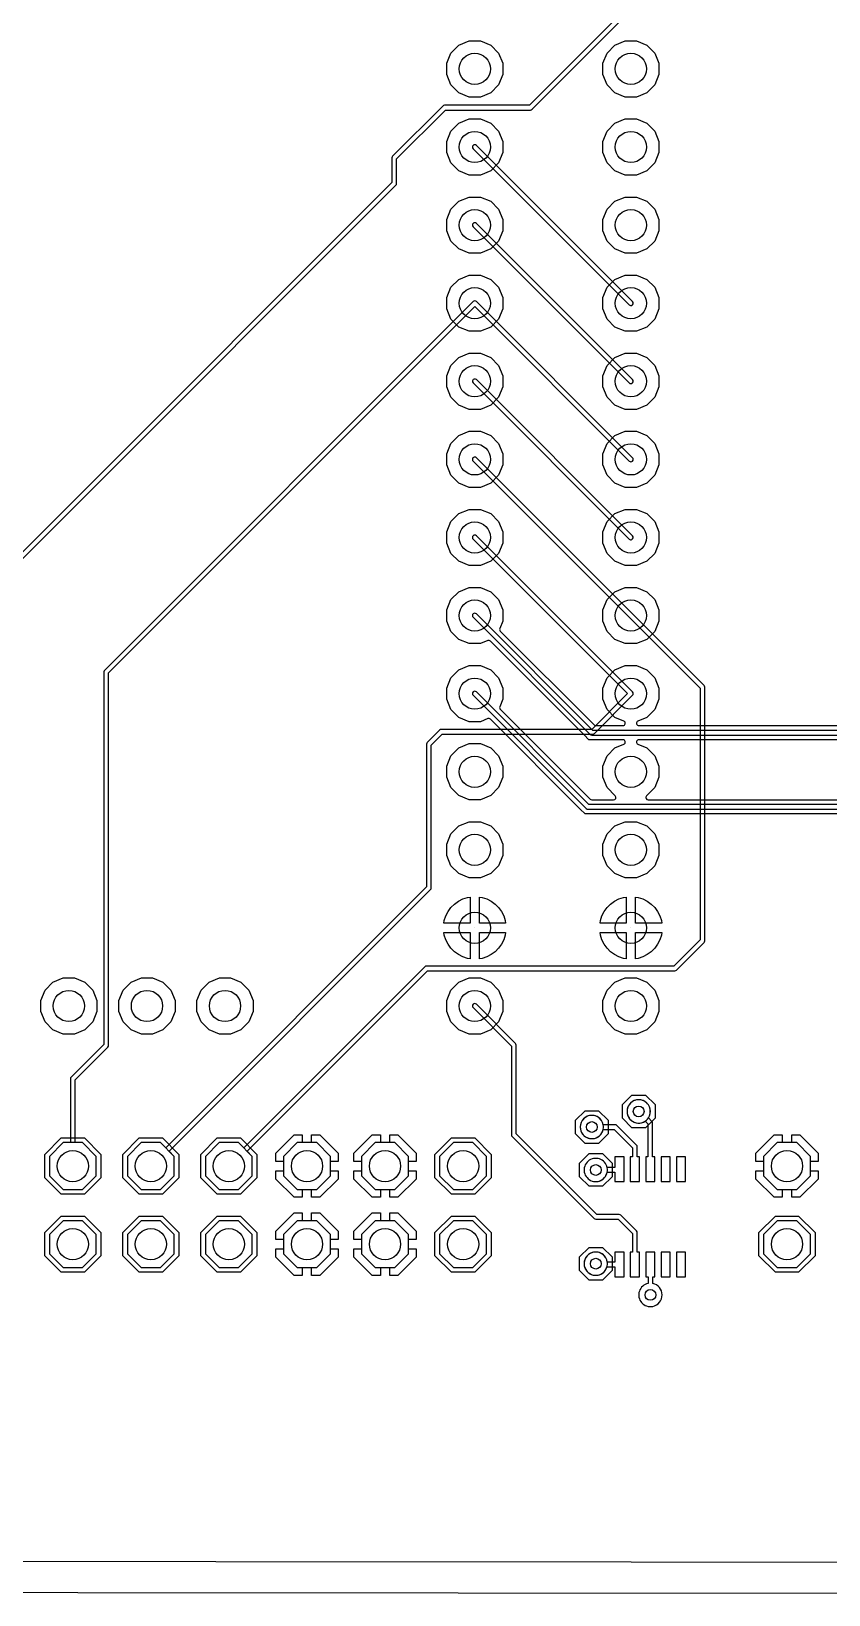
# Model space of a CAD drawing. Header units: millimetres. Extents: x -67 to 57, y -27 to 51.
# Drawn here: x -30.9 to -5, y -26.8 to 24.1 of the extents above; entities that cross this region are included whole.
import ezdxf

# ---------------------------------------------------------------- set-up
doc = ezdxf.new("R2010")
doc.units = ezdxf.units.MM

msp = doc.modelspace()

# ---------------------------------------------------------------- linework, layer by layer
at = {"layer": '16_copper'}
for points in [[(56.145, -25.752, 0.392461), (56.215, -25.677), (56.313, 49.609, 0.414346), (56.236, 49.685), (-65.389, 49.783, 0.414081), (-65.465, 49.707), (-65.563, -25.579, 0.414346), (-65.486, -25.655), (56.139, -25.753)], [(16.637, -13.143), (16.637, -12.511), (16.191, -12.065), (15.559, -12.065), (15.39, -12.234), (1.832, 1.324, 0.198912), (1.778, 1.346), (-12.668, 1.346), (-16.456, 5.134, 1), (-16.564, 5.026), (-12.754, 1.216, 0.198912), (-12.7, 1.194), (1.746, 1.194), (15.282, -12.342), (15.113, -12.511), (15.113, -13.143), (15.559, -13.589), (16.191, -13.589)], [(14.097, -13.143), (14.097, -12.511), (13.651, -12.065), (13.019, -12.065), (12.85, -12.234), (1.705, -1.089, 0.198912), (1.651, -1.067), (-12.795, -1.067), (-16.456, 2.594, 1), (-16.564, 2.486), (-12.881, -1.197, 0.198912), (-12.827, -1.219), (1.619, -1.219), (12.742, -12.342), (12.573, -12.511), (12.573, -13.143), (13.019, -13.589), (13.651, -13.589)]]:
    msp.add_lwpolyline(points, format="xyb", close=True, dxfattribs=at)
for points in [[(-16.692, 21.946), (-17.028, 22.085), (-17.285, 22.342), (-17.424, 22.678), (-17.424, 23.042), (-17.285, 23.378), (-17.028, 23.635), (-16.692, 23.774), (-16.328, 23.774), (-15.992, 23.635), (-15.735, 23.378), (-15.596, 23.042), (-15.596, 22.678), (-15.735, 22.342), (-15.992, 22.085), (-16.328, 21.946)], [(-11.612, 21.946), (-11.948, 22.085), (-12.205, 22.342), (-12.344, 22.678), (-12.344, 23.042), (-12.205, 23.378), (-11.948, 23.635), (-11.612, 23.774), (-11.248, 23.774), (-10.912, 23.635), (-10.655, 23.378), (-10.516, 23.042), (-10.516, 22.678), (-10.655, 22.342), (-10.912, 22.085), (-11.248, 21.946)], [(-16.692, 19.406), (-17.028, 19.545), (-17.285, 19.802), (-17.424, 20.138), (-17.424, 20.502), (-17.285, 20.838), (-17.028, 21.095), (-16.692, 21.234), (-16.328, 21.234), (-15.992, 21.095), (-15.735, 20.838), (-15.596, 20.502), (-15.596, 20.138), (-15.735, 19.802), (-15.992, 19.545), (-16.328, 19.406)], [(-11.612, 19.406), (-11.948, 19.545), (-12.205, 19.802), (-12.344, 20.138), (-12.344, 20.502), (-12.205, 20.838), (-11.948, 21.095), (-11.612, 21.234), (-11.248, 21.234), (-10.912, 21.095), (-10.655, 20.838), (-10.516, 20.502), (-10.516, 20.138), (-10.655, 19.802), (-10.912, 19.545), (-11.248, 19.406)], [(-16.692, 16.866), (-17.028, 17.005), (-17.285, 17.262), (-17.424, 17.598), (-17.424, 17.962), (-17.285, 18.298), (-17.028, 18.555), (-16.692, 18.694), (-16.328, 18.694), (-15.992, 18.555), (-15.735, 18.298), (-15.596, 17.962), (-15.596, 17.598), (-15.735, 17.262), (-15.992, 17.005), (-16.328, 16.866)], [(-11.612, 16.866), (-11.948, 17.005), (-12.205, 17.262), (-12.344, 17.598), (-12.344, 17.962), (-12.205, 18.298), (-11.948, 18.555), (-11.612, 18.694), (-11.248, 18.694), (-10.912, 18.555), (-10.655, 18.298), (-10.516, 17.962), (-10.516, 17.598), (-10.655, 17.262), (-10.912, 17.005), (-11.248, 16.866)], [(-16.692, 14.326), (-17.028, 14.465), (-17.285, 14.722), (-17.424, 15.058), (-17.424, 15.422), (-17.285, 15.758), (-17.028, 16.015), (-16.692, 16.154), (-16.328, 16.154), (-15.992, 16.015), (-15.735, 15.758), (-15.596, 15.422), (-15.596, 15.058), (-15.735, 14.722), (-15.992, 14.465), (-16.328, 14.326)], [(-11.612, 14.326), (-11.948, 14.465), (-12.205, 14.722), (-12.344, 15.058), (-12.344, 15.422), (-12.205, 15.758), (-11.948, 16.015), (-11.612, 16.154), (-11.248, 16.154), (-10.912, 16.015), (-10.655, 15.758), (-10.516, 15.422), (-10.516, 15.058), (-10.655, 14.722), (-10.912, 14.465), (-11.248, 14.326)], [(-16.692, 11.786), (-17.028, 11.925), (-17.285, 12.182), (-17.424, 12.518), (-17.424, 12.882), (-17.285, 13.218), (-17.028, 13.475), (-16.692, 13.614), (-16.328, 13.614), (-15.992, 13.475), (-15.735, 13.218), (-15.596, 12.882), (-15.596, 12.518), (-15.735, 12.182), (-15.992, 11.925), (-16.328, 11.786)], [(-11.612, 11.786), (-11.948, 11.925), (-12.205, 12.182), (-12.344, 12.518), (-12.344, 12.882), (-12.205, 13.218), (-11.948, 13.475), (-11.612, 13.614), (-11.248, 13.614), (-10.912, 13.475), (-10.655, 13.218), (-10.516, 12.882), (-10.516, 12.518), (-10.655, 12.182), (-10.912, 11.925), (-11.248, 11.786)], [(-16.692, 9.246), (-17.028, 9.385), (-17.285, 9.642), (-17.424, 9.978), (-17.424, 10.342), (-17.285, 10.678), (-17.028, 10.935), (-16.692, 11.074), (-16.328, 11.074), (-15.992, 10.935), (-15.735, 10.678), (-15.596, 10.342), (-15.596, 9.978), (-15.735, 9.642), (-15.992, 9.385), (-16.328, 9.246)], [(-11.612, 9.246), (-11.948, 9.385), (-12.205, 9.642), (-12.344, 9.978), (-12.344, 10.342), (-12.205, 10.678), (-11.948, 10.935), (-11.612, 11.074), (-11.248, 11.074), (-10.912, 10.935), (-10.655, 10.678), (-10.516, 10.342), (-10.516, 9.978), (-10.655, 9.642), (-10.912, 9.385), (-11.248, 9.246)], [(-16.692, 6.706), (-17.028, 6.845), (-17.285, 7.102), (-17.424, 7.438), (-17.424, 7.802), (-17.285, 8.138), (-17.028, 8.395), (-16.692, 8.534), (-16.328, 8.534), (-15.992, 8.395), (-15.735, 8.138), (-15.596, 7.802), (-15.596, 7.438), (-15.735, 7.102), (-15.992, 6.845), (-16.328, 6.706)], [(-11.612, 6.706), (-11.948, 6.845), (-12.205, 7.102), (-12.344, 7.438), (-12.344, 7.802), (-12.205, 8.138), (-11.948, 8.395), (-11.612, 8.534), (-11.248, 8.534), (-10.912, 8.395), (-10.655, 8.138), (-10.516, 7.802), (-10.516, 7.438), (-10.655, 7.102), (-10.912, 6.845), (-11.248, 6.706)], [(-11.612, 4.166), (-11.948, 4.305), (-12.205, 4.562), (-12.344, 4.898), (-12.344, 5.262), (-12.205, 5.598), (-11.948, 5.855), (-11.612, 5.994), (-11.248, 5.994), (-10.912, 5.855), (-10.655, 5.598), (-10.516, 5.262), (-10.516, 4.898), (-10.655, 4.562), (-10.912, 4.305), (-11.248, 4.166)], [(-16.692, -0.914), (-17.028, -0.775), (-17.285, -0.518), (-17.424, -0.182), (-17.424, 0.182), (-17.285, 0.518), (-17.028, 0.775), (-16.692, 0.914), (-16.328, 0.914), (-15.992, 0.775), (-15.735, 0.518), (-15.596, 0.182), (-15.596, -0.182), (-15.735, -0.518), (-15.992, -0.775), (-16.328, -0.914)], [(-16.692, -3.454), (-17.028, -3.315), (-17.285, -3.058), (-17.424, -2.722), (-17.424, -2.358), (-17.285, -2.022), (-17.028, -1.765), (-16.692, -1.626), (-16.328, -1.626), (-15.992, -1.765), (-15.735, -2.022), (-15.596, -2.358), (-15.596, -2.722), (-15.735, -3.058), (-15.992, -3.315), (-16.328, -3.454)], [(-11.612, -3.454), (-11.948, -3.315), (-12.205, -3.058), (-12.344, -2.722), (-12.344, -2.358), (-12.205, -2.022), (-11.948, -1.765), (-11.612, -1.626), (-11.248, -1.626), (-10.912, -1.765), (-10.655, -2.022), (-10.516, -2.358), (-10.516, -2.722), (-10.655, -3.058), (-10.912, -3.315), (-11.248, -3.454)], [(-17.515, -4.928), (-17.501, -4.842), (-17.452, -4.69), (-17.379, -4.547), (-17.285, -4.418), (-17.172, -4.305), (-17.043, -4.211), (-16.9, -4.138), (-16.748, -4.089), (-16.662, -4.075), (-16.662, -4.928)], [(-16.358, -4.928), (-16.358, -4.075), (-16.272, -4.089), (-16.12, -4.138), (-15.977, -4.211), (-15.848, -4.305), (-15.735, -4.418), (-15.641, -4.547), (-15.568, -4.69), (-15.519, -4.842), (-15.505, -4.928)], [(-12.435, -4.928), (-12.421, -4.842), (-12.372, -4.69), (-12.299, -4.547), (-12.205, -4.418), (-12.092, -4.305), (-11.963, -4.211), (-11.82, -4.138), (-11.668, -4.089), (-11.582, -4.075), (-11.582, -4.928)], [(-11.278, -4.928), (-11.278, -4.075), (-11.192, -4.089), (-11.04, -4.138), (-10.897, -4.211), (-10.768, -4.305), (-10.655, -4.418), (-10.561, -4.547), (-10.488, -4.69), (-10.439, -4.842), (-10.425, -4.928)], [(-16.51, -5.08), (-16.51, -5.08), (-16.51, -5.08), (-16.51, -5.08)], [(-11.43, -5.08), (-11.43, -5.08), (-11.43, -5.08), (-11.43, -5.08)], [(-16.748, -6.071), (-16.9, -6.022), (-17.043, -5.949), (-17.172, -5.855), (-17.285, -5.742), (-17.379, -5.613), (-17.452, -5.47), (-17.501, -5.318), (-17.515, -5.232), (-16.662, -5.232), (-16.662, -6.085)], [(-16.358, -5.232), (-15.505, -5.232), (-15.519, -5.318), (-15.568, -5.47), (-15.641, -5.613), (-15.735, -5.742), (-15.848, -5.855), (-15.977, -5.949), (-16.12, -6.022), (-16.272, -6.071), (-16.358, -6.085)], [(-11.668, -6.071), (-11.82, -6.022), (-11.963, -5.949), (-12.092, -5.855), (-12.205, -5.742), (-12.299, -5.613), (-12.372, -5.47), (-12.421, -5.318), (-12.435, -5.232), (-11.582, -5.232), (-11.582, -6.085)], [(-11.278, -5.232), (-10.425, -5.232), (-10.439, -5.318), (-10.488, -5.47), (-10.561, -5.613), (-10.655, -5.742), (-10.768, -5.855), (-10.897, -5.949), (-11.04, -6.022), (-11.192, -6.071), (-11.278, -6.085)], [(-29.9, -8.534), (-30.236, -8.395), (-30.493, -8.138), (-30.632, -7.802), (-30.632, -7.438), (-30.493, -7.102), (-30.236, -6.845), (-29.9, -6.706), (-29.536, -6.706), (-29.2, -6.845), (-28.943, -7.102), (-28.804, -7.438), (-28.804, -7.802), (-28.943, -8.138), (-29.2, -8.395), (-29.536, -8.534)], [(-27.36, -8.534), (-27.696, -8.395), (-27.953, -8.138), (-28.092, -7.802), (-28.092, -7.438), (-27.953, -7.102), (-27.696, -6.845), (-27.36, -6.706), (-26.996, -6.706), (-26.66, -6.845), (-26.403, -7.102), (-26.264, -7.438), (-26.264, -7.802), (-26.403, -8.138), (-26.66, -8.395), (-26.996, -8.534)], [(-24.82, -8.534), (-25.156, -8.395), (-25.413, -8.138), (-25.552, -7.802), (-25.552, -7.438), (-25.413, -7.102), (-25.156, -6.845), (-24.82, -6.706), (-24.456, -6.706), (-24.12, -6.845), (-23.863, -7.102), (-23.724, -7.438), (-23.724, -7.802), (-23.863, -8.138), (-24.12, -8.395), (-24.456, -8.534)], [(-16.692, -8.534), (-17.028, -8.395), (-17.285, -8.138), (-17.424, -7.802), (-17.424, -7.438), (-17.285, -7.102), (-17.028, -6.845), (-16.692, -6.706), (-16.328, -6.706), (-15.992, -6.845), (-15.735, -7.102), (-15.596, -7.438), (-15.596, -7.802), (-15.735, -8.138), (-15.992, -8.395), (-16.328, -8.534)], [(-11.612, -8.534), (-11.948, -8.395), (-12.205, -8.138), (-12.344, -7.802), (-12.344, -7.438), (-12.205, -7.102), (-11.948, -6.845), (-11.612, -6.706), (-11.248, -6.706), (-10.912, -6.845), (-10.655, -7.102), (-10.516, -7.438), (-10.516, -7.802), (-10.655, -8.138), (-10.912, -8.395), (-11.248, -8.534)], [(-11.396, -11.58), (-11.707, -11.269), (-11.707, -10.829), (-11.396, -10.518), (-10.956, -10.518), (-10.645, -10.829), (-10.645, -11.269), (-10.956, -11.58)], [(-11.102, -11.421), (-11.054, -11.408), (-11.008, -11.389), (-10.965, -11.364), (-10.926, -11.334), (-10.891, -11.299), (-10.861, -11.26), (-10.836, -11.217), (-10.817, -11.171), (-10.804, -11.123), (-10.798, -11.074), (-10.798, -11.024), (-10.804, -10.975), (-10.817, -10.927), (-10.836, -10.881), (-10.861, -10.838), (-10.891, -10.799), (-10.926, -10.764), (-10.965, -10.734), (-11.008, -10.709), (-11.054, -10.69), (-11.102, -10.677), (-11.151, -10.671), (-11.201, -10.671), (-11.25, -10.677), (-11.298, -10.69), (-11.344, -10.709), (-11.387, -10.734), (-11.426, -10.764), (-11.461, -10.799), (-11.491, -10.838), (-11.516, -10.881), (-11.535, -10.927), (-11.548, -10.975), (-11.554, -11.024), (-11.554, -11.074), (-11.548, -11.123), (-11.535, -11.171), (-11.516, -11.217), (-11.491, -11.26), (-11.461, -11.299), (-11.426, -11.334), (-11.387, -11.364), (-11.344, -11.389), (-11.298, -11.408), (-11.25, -11.421), (-11.201, -11.427), (-11.151, -11.427)], [(-12.92, -12.088), (-13.231, -11.777), (-13.231, -11.337), (-12.92, -11.026), (-12.48, -11.026), (-12.169, -11.337), (-12.169, -11.777), (-12.48, -12.088)], [(-12.626, -11.929), (-12.578, -11.916), (-12.532, -11.897), (-12.489, -11.872), (-12.45, -11.842), (-12.415, -11.807), (-12.385, -11.768), (-12.36, -11.725), (-12.341, -11.679), (-12.328, -11.631), (-12.322, -11.582), (-12.322, -11.532), (-12.328, -11.483), (-12.341, -11.435), (-12.36, -11.389), (-12.385, -11.346), (-12.415, -11.307), (-12.45, -11.272), (-12.489, -11.242), (-12.532, -11.217), (-12.578, -11.198), (-12.626, -11.185), (-12.675, -11.179), (-12.725, -11.179), (-12.774, -11.185), (-12.822, -11.198), (-12.868, -11.217), (-12.911, -11.242), (-12.95, -11.272), (-12.985, -11.307), (-13.015, -11.346), (-13.04, -11.389), (-13.059, -11.435), (-13.072, -11.483), (-13.078, -11.532), (-13.078, -11.582), (-13.072, -11.631), (-13.059, -11.679), (-13.04, -11.725), (-13.015, -11.768), (-12.985, -11.807), (-12.95, -11.842), (-12.911, -11.872), (-12.868, -11.897), (-12.822, -11.916), (-12.774, -11.929), (-12.725, -11.935), (-12.675, -11.935)], [(-29.97, -13.741), (-30.505, -13.206), (-30.505, -12.448), (-29.97, -11.913), (-29.212, -11.913), (-28.677, -12.448), (-28.677, -13.206), (-29.212, -13.741)], [(-28.829, -13.143), (-28.829, -12.511), (-29.275, -12.065), (-29.907, -12.065), (-30.353, -12.511), (-30.353, -13.143), (-29.907, -13.589), (-29.275, -13.589)], [(-27.43, -13.741), (-27.965, -13.206), (-27.965, -12.448), (-27.43, -11.913), (-26.672, -11.913), (-26.137, -12.448), (-26.137, -13.206), (-26.672, -13.741)], [(-26.289, -13.143), (-26.289, -12.511), (-26.735, -12.065), (-27.367, -12.065), (-27.813, -12.511), (-27.813, -13.143), (-27.367, -13.589), (-26.735, -13.589)], [(-24.89, -13.741), (-25.425, -13.206), (-25.425, -12.448), (-24.89, -11.913), (-24.132, -11.913), (-23.597, -12.448), (-23.597, -13.206), (-24.132, -13.741)], [(-23.749, -13.143), (-23.749, -12.511), (-24.195, -12.065), (-24.827, -12.065), (-25.273, -12.511), (-25.273, -13.143), (-24.827, -13.589), (-24.195, -13.589)], [(-22.987, -12.675), (-22.987, -12.406), (-22.392, -11.811), (-22.123, -11.811), (-22.123, -12.065), (-22.287, -12.065), (-22.733, -12.511), (-22.733, -12.675)], [(-21.209, -12.675), (-21.209, -12.511), (-21.655, -12.065), (-21.819, -12.065), (-21.819, -11.811), (-21.55, -11.811), (-20.955, -12.406), (-20.955, -12.675)], [(-20.447, -12.675), (-20.447, -12.406), (-19.852, -11.811), (-19.583, -11.811), (-19.583, -12.065), (-19.747, -12.065), (-20.193, -12.511), (-20.193, -12.675)], [(-18.669, -12.675), (-18.669, -12.511), (-19.115, -12.065), (-19.279, -12.065), (-19.279, -11.811), (-19.01, -11.811), (-18.415, -12.406), (-18.415, -12.675)], [(-17.27, -13.741), (-17.805, -13.206), (-17.805, -12.448), (-17.27, -11.913), (-16.512, -11.913), (-15.977, -12.448), (-15.977, -13.206), (-16.512, -13.741)], [(-16.129, -13.143), (-16.129, -12.511), (-16.575, -12.065), (-17.207, -12.065), (-17.653, -12.511), (-17.653, -13.143), (-17.207, -13.589), (-16.575, -13.589)], [(-7.366, -12.675), (-7.366, -12.406), (-6.771, -11.811), (-6.502, -11.811), (-6.502, -12.065), (-6.666, -12.065), (-7.112, -12.511), (-7.112, -12.675)], [(-5.588, -12.675), (-5.588, -12.511), (-6.034, -12.065), (-6.198, -12.065), (-6.198, -11.811), (-5.929, -11.811), (-5.334, -12.406), (-5.334, -12.675)], [(-12.793, -13.485), (-13.104, -13.174), (-13.104, -12.734), (-12.793, -12.423), (-12.353, -12.423), (-12.042, -12.734), (-12.042, -13.174), (-12.353, -13.485)], [(-12.499, -13.326), (-12.451, -13.313), (-12.405, -13.294), (-12.362, -13.269), (-12.323, -13.239), (-12.288, -13.204), (-12.258, -13.165), (-12.233, -13.122), (-12.214, -13.076), (-12.201, -13.028), (-12.195, -12.979), (-12.195, -12.929), (-12.201, -12.88), (-12.214, -12.832), (-12.233, -12.786), (-12.258, -12.743), (-12.288, -12.704), (-12.323, -12.669), (-12.362, -12.639), (-12.405, -12.614), (-12.451, -12.595), (-12.499, -12.582), (-12.548, -12.576), (-12.598, -12.576), (-12.647, -12.582), (-12.695, -12.595), (-12.741, -12.614), (-12.784, -12.639), (-12.823, -12.669), (-12.858, -12.704), (-12.888, -12.743), (-12.913, -12.786), (-12.932, -12.832), (-12.945, -12.88), (-12.951, -12.929), (-12.951, -12.979), (-12.945, -13.028), (-12.932, -13.076), (-12.913, -13.122), (-12.888, -13.165), (-12.858, -13.204), (-12.823, -13.239), (-12.784, -13.269), (-12.741, -13.294), (-12.695, -13.313), (-12.647, -13.326), (-12.598, -13.332), (-12.548, -13.332)], [(-22.392, -13.843), (-22.987, -13.248), (-22.987, -12.979), (-22.733, -12.979), (-22.733, -13.143), (-22.287, -13.589), (-22.123, -13.589), (-22.123, -13.843)], [(-21.819, -13.843), (-21.819, -13.589), (-21.655, -13.589), (-21.209, -13.143), (-21.209, -12.979), (-20.955, -12.979), (-20.955, -13.248), (-21.55, -13.843)], [(-19.852, -13.843), (-20.447, -13.248), (-20.447, -12.979), (-20.193, -12.979), (-20.193, -13.143), (-19.747, -13.589), (-19.583, -13.589), (-19.583, -13.843)], [(-19.279, -13.843), (-19.279, -13.589), (-19.115, -13.589), (-18.669, -13.143), (-18.669, -12.979), (-18.415, -12.979), (-18.415, -13.248), (-19.01, -13.843)], [(-6.771, -13.843), (-7.366, -13.248), (-7.366, -12.979), (-7.112, -12.979), (-7.112, -13.143), (-6.666, -13.589), (-6.502, -13.589), (-6.502, -13.843)], [(-6.198, -13.843), (-6.198, -13.589), (-6.034, -13.589), (-5.588, -13.143), (-5.588, -12.979), (-5.334, -12.979), (-5.334, -13.248), (-5.929, -13.843)], [(-29.97, -16.281), (-30.505, -15.746), (-30.505, -14.988), (-29.97, -14.453), (-29.212, -14.453), (-28.677, -14.988), (-28.677, -15.746), (-29.212, -16.281)], [(-28.829, -15.683), (-28.829, -15.051), (-29.275, -14.605), (-29.907, -14.605), (-30.353, -15.051), (-30.353, -15.683), (-29.907, -16.129), (-29.275, -16.129)], [(-27.43, -16.281), (-27.965, -15.746), (-27.965, -14.988), (-27.43, -14.453), (-26.672, -14.453), (-26.137, -14.988), (-26.137, -15.746), (-26.672, -16.281)], [(-26.289, -15.683), (-26.289, -15.051), (-26.735, -14.605), (-27.367, -14.605), (-27.813, -15.051), (-27.813, -15.683), (-27.367, -16.129), (-26.735, -16.129)], [(-24.89, -16.281), (-25.425, -15.746), (-25.425, -14.988), (-24.89, -14.453), (-24.132, -14.453), (-23.597, -14.988), (-23.597, -15.746), (-24.132, -16.281)], [(-23.749, -15.683), (-23.749, -15.051), (-24.195, -14.605), (-24.827, -14.605), (-25.273, -15.051), (-25.273, -15.683), (-24.827, -16.129), (-24.195, -16.129)], [(-22.987, -15.215), (-22.987, -14.946), (-22.392, -14.351), (-22.123, -14.351), (-22.123, -14.605), (-22.287, -14.605), (-22.733, -15.051), (-22.733, -15.215)], [(-21.209, -15.215), (-21.209, -15.051), (-21.655, -14.605), (-21.819, -14.605), (-21.819, -14.351), (-21.55, -14.351), (-20.955, -14.946), (-20.955, -15.215)], [(-20.447, -15.215), (-20.447, -14.946), (-19.852, -14.351), (-19.583, -14.351), (-19.583, -14.605), (-19.747, -14.605), (-20.193, -15.051), (-20.193, -15.215)], [(-18.669, -15.215), (-18.669, -15.051), (-19.115, -14.605), (-19.279, -14.605), (-19.279, -14.351), (-19.01, -14.351), (-18.415, -14.946), (-18.415, -15.215)], [(-17.27, -16.281), (-17.805, -15.746), (-17.805, -14.988), (-17.27, -14.453), (-16.512, -14.453), (-15.977, -14.988), (-15.977, -15.746), (-16.512, -16.281)], [(-16.129, -15.683), (-16.129, -15.051), (-16.575, -14.605), (-17.207, -14.605), (-17.653, -15.051), (-17.653, -15.683), (-17.207, -16.129), (-16.575, -16.129)], [(-6.729, -16.281), (-7.264, -15.746), (-7.264, -14.988), (-6.729, -14.453), (-5.971, -14.453), (-5.436, -14.988), (-5.436, -15.746), (-5.971, -16.281)], [(-5.588, -15.683), (-5.588, -15.051), (-6.034, -14.605), (-6.666, -14.605), (-7.112, -15.051), (-7.112, -15.683), (-6.666, -16.129), (-6.034, -16.129)], [(-22.392, -16.383), (-22.987, -15.788), (-22.987, -15.519), (-22.733, -15.519), (-22.733, -15.683), (-22.287, -16.129), (-22.123, -16.129), (-22.123, -16.383)], [(-21.819, -16.383), (-21.819, -16.129), (-21.655, -16.129), (-21.209, -15.683), (-21.209, -15.519), (-20.955, -15.519), (-20.955, -15.788), (-21.55, -16.383)], [(-19.852, -16.383), (-20.447, -15.788), (-20.447, -15.519), (-20.193, -15.519), (-20.193, -15.683), (-19.747, -16.129), (-19.583, -16.129), (-19.583, -16.383)], [(-19.279, -16.383), (-19.279, -16.129), (-19.115, -16.129), (-18.669, -15.683), (-18.669, -15.519), (-18.415, -15.519), (-18.415, -15.788), (-19.01, -16.383)], [(-12.793, -16.533), (-13.104, -16.222), (-13.104, -15.782), (-12.793, -15.471), (-12.353, -15.471), (-12.042, -15.782), (-12.042, -16.222), (-12.353, -16.533)], [(-12.499, -16.374), (-12.451, -16.361), (-12.405, -16.342), (-12.362, -16.317), (-12.323, -16.287), (-12.288, -16.252), (-12.258, -16.213), (-12.233, -16.17), (-12.214, -16.124), (-12.201, -16.076), (-12.195, -16.027), (-12.195, -15.977), (-12.201, -15.928), (-12.214, -15.88), (-12.233, -15.834), (-12.258, -15.791), (-12.288, -15.752), (-12.323, -15.717), (-12.362, -15.687), (-12.405, -15.662), (-12.451, -15.643), (-12.499, -15.63), (-12.548, -15.624), (-12.598, -15.624), (-12.647, -15.63), (-12.695, -15.643), (-12.741, -15.662), (-12.784, -15.687), (-12.823, -15.717), (-12.858, -15.752), (-12.888, -15.791), (-12.913, -15.834), (-12.932, -15.88), (-12.945, -15.928), (-12.951, -15.977), (-12.951, -16.027), (-12.945, -16.076), (-12.932, -16.124), (-12.913, -16.17), (-12.888, -16.213), (-12.858, -16.252), (-12.823, -16.287), (-12.784, -16.317), (-12.741, -16.342), (-12.695, -16.361), (-12.647, -16.374), (-12.598, -16.38), (-12.548, -16.38)]]:
    msp.add_lwpolyline(points, close=True, dxfattribs=at)
for points in [[(1.525, -1.372), (-12.922, -1.372), (-13.078, -1.215), (-13.078, -1.215), (-16.003, 1.709, 0.303353), (-16.086, 1.726), (-16.328, 1.626), (-16.692, 1.626), (-17.028, 1.765), (-17.285, 2.022), (-17.424, 2.358), (-17.424, 2.722), (-17.285, 3.058), (-17.028, 3.315), (-16.692, 3.454), (-16.328, 3.454), (-15.992, 3.315), (-15.735, 3.058), (-15.596, 2.722), (-15.596, 2.358), (-15.696, 2.116, 0.303353), (-15.679, 2.033), (-12.755, -0.892, 0.198912), (-12.701, -0.914), (-11.993, -0.914, 0.668179), (-11.939, -0.784), (-12.205, -0.518), (-12.344, -0.182), (-12.344, 0.182), (-12.205, 0.518), (-11.948, 0.775), (-11.659, 0.895, 0.820685), (-11.688, 1.041), (-12.795, 1.041), (-12.951, 1.198), (-12.951, 1.198), (-16.003, 4.249, 0.303353), (-16.086, 4.266), (-16.328, 4.166), (-16.692, 4.166), (-17.028, 4.305), (-17.285, 4.562), (-17.424, 4.898), (-17.424, 5.262), (-17.285, 5.598), (-17.028, 5.855), (-16.692, 5.994), (-16.328, 5.994), (-15.992, 5.855), (-15.735, 5.598), (-15.596, 5.262), (-15.596, 4.898), (-15.696, 4.656, 0.303353), (-15.679, 4.573), (-12.628, 1.521, 0.198912), (-12.574, 1.499), (-11.688, 1.499, 0.820685), (-11.659, 1.645), (-11.948, 1.765), (-12.205, 2.022), (-12.344, 2.358), (-12.344, 2.722), (-12.205, 3.058), (-11.948, 3.315), (-11.612, 3.454), (-11.248, 3.454), (-10.912, 3.315), (-10.655, 3.058), (-10.516, 2.722), (-10.516, 2.358), (-10.655, 2.022), (-10.912, 1.765), (-11.201, 1.645, 0.820685), (-11.172, 1.499), (1.873, 1.499)], [(1.652, 1.041), (-11.172, 1.041, 0.820685), (-11.201, 0.895), (-10.912, 0.775), (-10.655, 0.518), (-10.516, 0.182), (-10.516, -0.182), (-10.655, -0.518), (-10.921, -0.784, 0.668179), (-10.867, -0.914), (1.746, -0.914)]]:
    msp.add_lwpolyline(points, format="xyb", dxfattribs=at)
at = {"layer": '1_copper'}
msp.add_lwpolyline([(-11.506, 24.902), (-14.732, 21.676), (-17.5, 21.676, 0.198912), (-17.554, 21.654), (-19.186, 20.021, 0.198912), (-19.209, 19.968), (-19.209, 19.164), (-50.408, -12.035), (-50.408, -11.893), (-50.708, -11.893), (-50.708, -12.693), (-50.408, -12.693), (-50.408, -12.251), (-19.079, 19.079, 0.198912), (-19.056, 19.133), (-19.056, 19.936), (-17.468, 21.524), (-14.7, 21.524, 0.198912), (-14.646, 21.546), (-11.376, 24.816, 0.198912)], format="xyb", dxfattribs=at)
for points in [[(-11.403, 15.169, 0.544696), (-11.376, 15.294), (-16.456, 20.374, 1), (-16.564, 20.266), (-11.484, 15.186), (-11.466, 15.173), (-11.446, 15.166), (-11.424, 15.164)], [(-11.403, 12.629, 0.544696), (-11.376, 12.754), (-16.456, 17.834, 1), (-16.564, 17.726), (-11.484, 12.646), (-11.466, 12.633), (-11.446, 12.626), (-11.424, 12.624)], [(-28.446, -8.954, 0.198912), (-28.424, -8.9), (-28.424, 3.218), (-16.51, 15.132), (-11.484, 10.106, 1), (-11.376, 10.214), (-16.456, 15.294, 0.414214), (-16.564, 15.294), (-28.554, 3.304, 0.198912), (-28.576, 3.25), (-28.576, -8.868), (-29.645, -9.937, 0.198912), (-29.667, -9.991), (-29.667, -12.065), (-29.907, -12.065), (-30.353, -12.511), (-30.353, -13.143), (-29.907, -13.589), (-29.275, -13.589), (-28.829, -13.143), (-28.829, -12.511), (-29.275, -12.065), (-29.515, -12.065), (-29.515, -10.023)], [(-11.403, 7.549, 0.544696), (-11.376, 7.674), (-16.456, 12.754, 1), (-16.564, 12.646), (-11.484, 7.566), (-11.466, 7.553), (-11.446, 7.546), (-11.424, 7.544)], [(-16.474, 10.227, 0.866058), (-16.564, 10.106), (-9.176, 2.718), (-9.176, -5.468), (-10.032, -6.324), (-18.084, -6.324, 0.198912), (-18.138, -6.346), (-24.026, -12.234), (-24.195, -12.065), (-24.827, -12.065), (-25.273, -12.511), (-25.273, -13.143), (-24.827, -13.589), (-24.195, -13.589), (-23.749, -13.143), (-23.749, -12.511), (-23.918, -12.342), (-18.052, -6.476), (-10, -6.476, 0.198912), (-9.946, -6.454), (-9.046, -5.554, 0.198912), (-9.024, -5.5), (-9.024, 2.75, 0.198912), (-9.046, 2.804), (-16.456, 10.214)], [(-26.289, -13.143), (-26.289, -12.511), (-26.458, -12.342), (-17.946, -3.83, 0.198912), (-17.924, -3.776), (-17.924, 0.868), (-17.568, 1.224), (-12.67, 1.224, 0.198912), (-12.616, 1.246), (-11.376, 2.486, 0.414214), (-11.376, 2.594), (-16.456, 7.674, 1), (-16.564, 7.566), (-11.538, 2.54), (-12.702, 1.376), (-17.6, 1.376, 0.198912), (-17.654, 1.354), (-18.054, 0.954, 0.198912), (-18.076, 0.9), (-18.076, -3.744), (-26.566, -12.234), (-26.735, -12.065), (-27.367, -12.065), (-27.813, -12.511), (-27.813, -13.143), (-27.367, -13.589), (-26.735, -13.589)], [(-11.149, -15.628), (-11.223, -15.628), (-11.223, -14.99, 0.198912), (-11.245, -14.936), (-11.757, -14.424, 0.198912), (-11.811, -14.402), (-12.541, -14.402), (-15.164, -11.779), (-15.164, -8.89, 0.198912), (-15.186, -8.836), (-16.456, -7.566, 1), (-16.564, -7.674), (-15.316, -8.922), (-15.316, -11.811, 0.198912), (-15.294, -11.865), (-12.627, -14.532, 0.198912), (-12.573, -14.554), (-11.843, -14.554), (-11.375, -15.022), (-11.375, -15.628), (-11.449, -15.628), (-11.449, -16.428), (-11.149, -16.428)], [(-10.649, -12.528), (-10.723, -12.528), (-10.723, -11.426, 0.198912), (-10.745, -11.372), (-10.86, -11.258, 0.996926), (-11.491, -10.838), (-11.516, -10.881, 0.764883), (-10.967, -11.365), (-10.875, -11.458), (-10.875, -12.528), (-10.949, -12.528), (-10.949, -13.328), (-10.649, -13.328)], [(-11.149, -12.528), (-11.223, -12.528), (-11.223, -12.201, 0.198912), (-11.245, -12.147), (-11.889, -11.503, 0.198912), (-11.943, -11.481), (-12.329, -11.481, 0.996924), (-13.072, -11.631), (-13.059, -11.679, 0.764884), (-12.329, -11.633), (-11.975, -11.633), (-11.375, -12.233), (-11.375, -12.528), (-11.449, -12.528), (-11.449, -13.328), (-11.149, -13.328)], [(-12.499, -13.326, 0.301666), (-12.202, -13.03), (-11.949, -13.03), (-11.949, -13.328), (-11.649, -13.328), (-11.649, -12.528), (-11.949, -12.528), (-11.949, -12.878), (-12.202, -12.878), (-12.214, -12.832), (-12.233, -12.786), (-12.258, -12.743), (-12.288, -12.704), (-12.323, -12.669), (-12.362, -12.639), (-12.405, -12.614), (-12.451, -12.595), (-12.499, -12.582), (-12.548, -12.576), (-12.598, -12.576), (-12.647, -12.582), (-12.695, -12.595), (-12.741, -12.614), (-12.784, -12.639), (-12.823, -12.669), (-12.858, -12.704), (-12.888, -12.743), (-12.913, -12.786), (-12.932, -12.832), (-12.945, -12.88), (-12.951, -12.929), (-12.951, -12.979), (-12.945, -13.028), (-12.932, -13.076), (-12.913, -13.122), (-12.888, -13.165), (-12.858, -13.204), (-12.823, -13.239), (-12.784, -13.269), (-12.741, -13.294), (-12.695, -13.313), (-12.647, -13.326), (-12.598, -13.332), (-12.548, -13.332)], [(-11.649, -15.628), (-11.949, -15.628), (-11.949, -15.952), (-12.198, -15.952, 0.96672), (-12.951, -16.027), (-12.945, -16.076, 0.788856), (-12.209, -16.104), (-11.949, -16.104), (-11.949, -16.428), (-11.649, -16.428)], [(-10.721, -17.39, 0.818106), (-10.719, -16.647), (-10.719, -16.428), (-10.649, -16.428), (-10.649, -15.628), (-10.949, -15.628), (-10.949, -16.428), (-10.871, -16.428), (-10.871, -16.647), (-10.917, -16.659), (-10.963, -16.678), (-11.006, -16.703), (-11.045, -16.733), (-11.08, -16.768), (-11.11, -16.807), (-11.135, -16.85), (-11.154, -16.896), (-11.167, -16.944), (-11.173, -16.993), (-11.173, -17.043), (-11.167, -17.092), (-11.154, -17.14), (-11.135, -17.186), (-11.11, -17.229), (-11.08, -17.268), (-11.045, -17.303), (-11.006, -17.333), (-10.963, -17.358), (-10.917, -17.377), (-10.869, -17.39), (-10.82, -17.396), (-10.77, -17.396)]]:
    msp.add_lwpolyline(points, format="xyb", close=True, dxfattribs=at)
for points in [[(-21.209, -13.143), (-21.209, -12.511), (-21.655, -12.065), (-22.287, -12.065), (-22.733, -12.511), (-22.733, -13.143), (-22.287, -13.589), (-21.655, -13.589)], [(-18.669, -13.143), (-18.669, -12.511), (-19.115, -12.065), (-19.747, -12.065), (-20.193, -12.511), (-20.193, -13.143), (-19.747, -13.589), (-19.115, -13.589)], [(-16.129, -13.143), (-16.129, -12.511), (-16.575, -12.065), (-17.207, -12.065), (-17.653, -12.511), (-17.653, -13.143), (-17.207, -13.589), (-16.575, -13.589)], [(-5.588, -13.143), (-5.588, -12.511), (-6.034, -12.065), (-6.666, -12.065), (-7.112, -12.511), (-7.112, -13.143), (-6.666, -13.589), (-6.034, -13.589)], [(-10.149, -12.528), (-10.449, -12.528), (-10.449, -13.328), (-10.149, -13.328)], [(-9.649, -12.528), (-9.949, -12.528), (-9.949, -13.328), (-9.649, -13.328)], [(-28.829, -15.683), (-28.829, -15.051), (-29.275, -14.605), (-29.907, -14.605), (-30.353, -15.051), (-30.353, -15.683), (-29.907, -16.129), (-29.275, -16.129)], [(-26.289, -15.683), (-26.289, -15.051), (-26.735, -14.605), (-27.367, -14.605), (-27.813, -15.051), (-27.813, -15.683), (-27.367, -16.129), (-26.735, -16.129)], [(-23.749, -15.683), (-23.749, -15.051), (-24.195, -14.605), (-24.827, -14.605), (-25.273, -15.051), (-25.273, -15.683), (-24.827, -16.129), (-24.195, -16.129)], [(-21.209, -15.683), (-21.209, -15.051), (-21.655, -14.605), (-22.287, -14.605), (-22.733, -15.051), (-22.733, -15.683), (-22.287, -16.129), (-21.655, -16.129)], [(-18.669, -15.683), (-18.669, -15.051), (-19.115, -14.605), (-19.747, -14.605), (-20.193, -15.051), (-20.193, -15.683), (-19.747, -16.129), (-19.115, -16.129)], [(-16.129, -15.683), (-16.129, -15.051), (-16.575, -14.605), (-17.207, -14.605), (-17.653, -15.051), (-17.653, -15.683), (-17.207, -16.129), (-16.575, -16.129)], [(-5.588, -15.683), (-5.588, -15.051), (-6.034, -14.605), (-6.666, -14.605), (-7.112, -15.051), (-7.112, -15.683), (-6.666, -16.129), (-6.034, -16.129)], [(-10.149, -15.628), (-10.449, -15.628), (-10.449, -16.428), (-10.149, -16.428)], [(-9.649, -15.628), (-9.949, -15.628), (-9.949, -16.428), (-9.649, -16.428)]]:
    msp.add_lwpolyline(points, close=True, dxfattribs=at)
at = {"layer": 'drills_PTH'}
for centre in [(-16.51, 22.86), (-11.43, 22.86), (-16.51, 20.32), (-11.43, 20.32), (-16.51, 17.78), (-11.43, 17.78), (-16.51, 15.24), (-11.43, 15.24), (-16.51, 12.7), (-11.43, 12.7), (-16.51, 10.16), (-11.43, 10.16), (-16.51, 7.62), (-11.43, 7.62), (-16.51, 5.08), (-11.43, 5.08), (-16.51, 2.54), (-11.43, 2.54), (-16.51, 0), (-11.43, 0), (-16.51, -2.54), (-11.43, -2.54), (-16.51, -5.08), (-11.43, -5.08), (-29.718, -7.62), (-27.178, -7.62), (-24.638, -7.62), (-16.51, -7.62), (-11.43, -7.62), (-29.591, -12.827), (-27.051, -12.827), (-24.511, -12.827), (-21.971, -12.827), (-19.431, -12.827), (-16.891, -12.827), (-6.35, -12.827), (-29.591, -15.367), (-27.051, -15.367), (-24.511, -15.367), (-21.971, -15.367), (-19.431, -15.367), (-16.891, -15.367), (-6.35, -15.367)]:
    msp.add_circle(centre, 0.508, dxfattribs=at)
at = {"layer": 'drills_via_1_16'}
for centre in [(-11.176, -11.049), (-12.7, -11.557), (-12.573, -12.954), (-12.573, -16.002), (-10.795, -17.018)]:
    msp.add_circle(centre, 0.175, dxfattribs=at)
at = {"layer": 'outline'}
msp.add_lwpolyline([(-66.58, -26.67), (57.23, -26.77), (57.33, 50.7), (-66.48, 50.8), (-66.58, -26.67)], close=True, dxfattribs=at)

doc.saveas('drawing.dxf')
